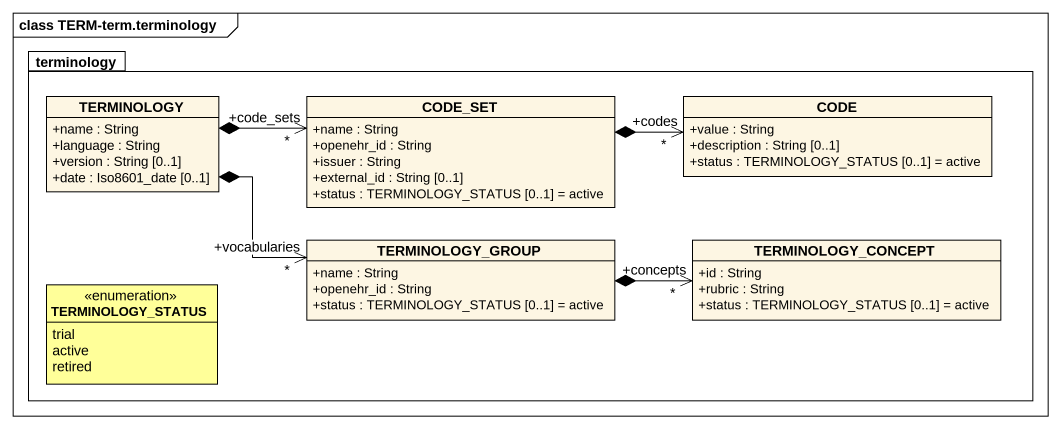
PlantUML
@startuml
mainframe class TERM-term.terminology
hide circle
hide empty members
skinparam classAttributeIconSize 0
package terminology {
  class TERMINOLOGY {
    +name : String
    +language : String
    +version : String [0..1]
    +date : Iso8601_date [0..1]
  }
  class CODE_SET {
    +name : String
    +openehr_id : String
    +issuer : String
    +external_id : String [0..1]
    +status : TERMINOLOGY_STATUS [0..1] = active
  }
  class CODE {
    +value : String
    +description : String [0..1]
    +status : TERMINOLOGY_STATUS [0..1] = active
  }
  class TERMINOLOGY_GROUP {
    +name : String
    +openehr_id : String
    +status : TERMINOLOGY_STATUS [0..1] = active
  }
  class TERMINOLOGY_CONCEPT {
    +id : String
    +rubric : String
    +status : TERMINOLOGY_STATUS [0..1] = active
  }
  enum TERMINOLOGY_STATUS #FFFF99 {
    trial
    active
    retired
  }
}
TERMINOLOGY *-right-> "+code_sets\n*" CODE_SET
TERMINOLOGY *-right-> "+vocabularies\n*" TERMINOLOGY_GROUP
CODE_SET *-right-> "+codes\n*" CODE
TERMINOLOGY_GROUP *-right-> "+concepts\n*" TERMINOLOGY_CONCEPT
@enduml
